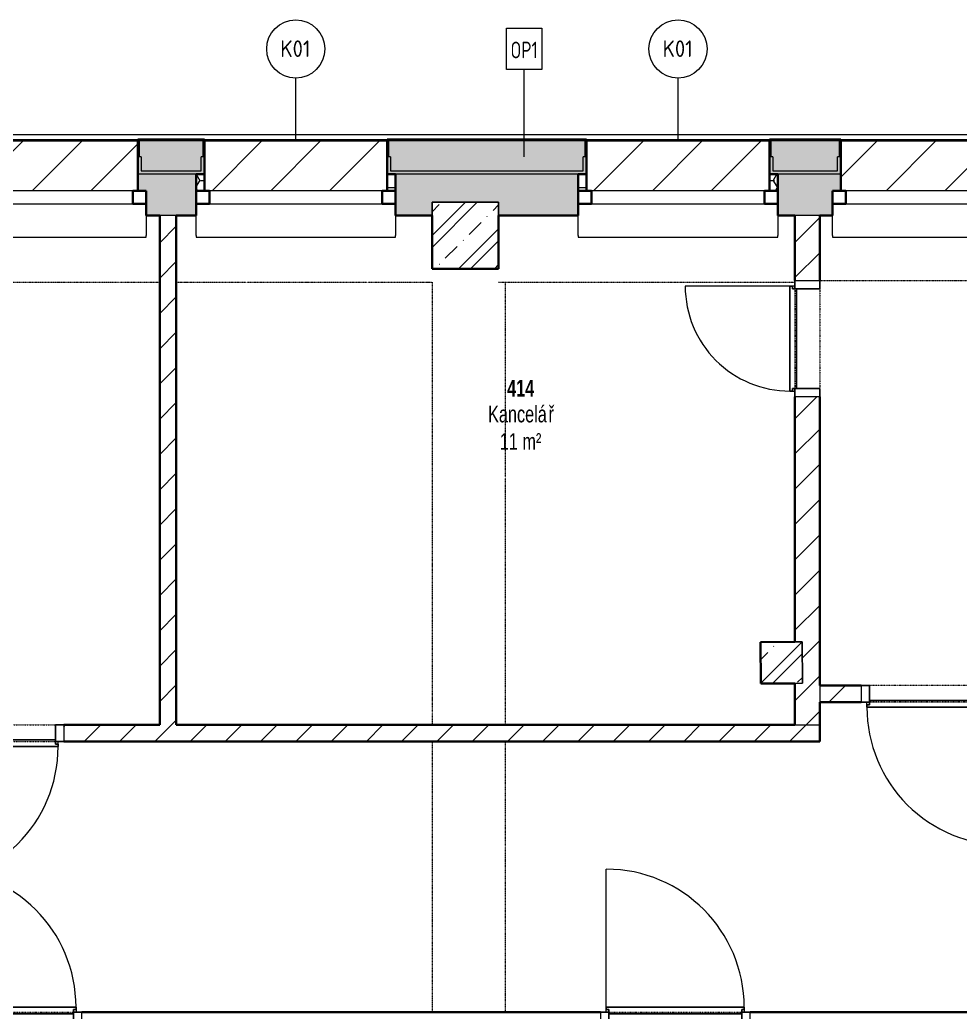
# Model space of a CAD drawing. Header units: millimetres. Extents: x -17526 to 208316, y -45352 to 20466.
# Drawn here: x 154242 to 159899, y -22279 to -16311 of the extents above; entities that cross this region are included whole.
import ezdxf

# ---------------------------------------------------------------- set-up
doc = ezdxf.new("R2010")
doc.units = ezdxf.units.MM
doc.linetypes.add('Dash dot dot', pattern=[5, 2, -1, 0, -1, 0, -1])
doc.linetypes.add('Čerchovaná se dvěma tečkami', pattern=[2.59, 1, -0.53, 0, -0.53, 0, -0.53])
for name, color, linetype, lineweight in [('A-AREA-IDEN', 2, 'Continuous', 9), ('A-DETL', 90, 'Continuous', 9), ('A-DOOR', 31, 'Continuous', 9), ('A-DOOR-FRAM', 31, 'Continuous', 9), ('A-GENM', 13, 'Continuous', 9), ('A-GLAZ', 151, 'Continuous', 9), ('A-WALL', 113, 'Continuous', 9), ('A-WALL-IDEN', 211, 'Continuous', 9), ('A-WALL-PATT', 111, 'Continuous', 9), ('Q-SPCQ', 91, 'Continuous', 9), ('Q-SPCQ-IDEN', 132, 'Continuous', 9), ('S-COLS', 52, 'Continuous', 9)]:
    doc.layers.add(name, color=color, linetype=linetype, lineweight=lineweight)
doc.styles.add('Arial_4', font='arial.ttf', dxfattribs={"width": 0.7, "height": 100})
doc.styles.add('Arial_B', font='arialbd.ttf', dxfattribs={"width": 0.7, "height": 100})
doc.styles.add('ISOCPEUR', font='isocpeur.ttf', dxfattribs={"width": 0.9, "height": 100})
doc.styles.add('ISOCPEUR_2', font='isocpeur.ttf', dxfattribs={"width": 0.75, "height": 100})
pattern_1 = [(45, (73033.68, 0), (-179.6051, 179.6051), []), (45, (73105.52, 0), (-179.6051, 179.6051), []), (45, (73249.2, 0), (-107.7631, 251.4472), [101.6, -50.8, 1.676, -49.124])]
pattern_2 = [(45, (73033.68, 0), (-106.06602, 106.06602), [])]

# ---------------------------------------------------------------- blocks, each defined once
blk = doc.blocks.new('DVERE_1k_oblozka - DD03_01_800x1970_koupelna-1549508-2NP_NÁVRH B')
at = {"layer": 'A-DOOR', "lineweight": 13}
for p, q in [((-415, 72.1), (-415, 932.1)), ((-400, 72.1), (-450, 72.1)), ((-450, 72.1), (-450, -77.9)), ((-400, -77.9), (-400, 72.1)), ((305, 102.1), (-305, 102.1)), ((450, 72.1), (400, 72.1)), ((400, 72.1), (400, -77.9)), ((415, 102.1), (415, 72.1)), ((450, -77.9), (450, 72.1)), ((-450, -77.9), (-400, -77.9)), ((400, -77.9), (450, -77.9))]:
    blk.add_line(p, q, dxfattribs=at)
at = {"layer": 'A-DOOR', "lineweight": 25}
for p, q in [((415, 102.1), (-415, 102.1)), ((-415, 102.1), (-415, 87.1)), ((-415, 87.1), (-400, 87.1)), ((-400, 87.1), (-400, 72.1)), ((-400, 62.1), (400, 62.1)), ((400, 72.1), (400, 87.1)), ((400, 87.1), (415, 87.1)), ((415, 87.1), (415, 102.1))]:
    blk.add_line(p, q, dxfattribs=at)
at = {"layer": 'A-DOOR', "linetype": 'Čerchovaná se dvěma tečkami', "lineweight": 13}
for p, q in [((-400, 72.1), (400, 72.1)), ((-400, -77.9), (400, -77.9))]:
    blk.add_line(p, q, dxfattribs=at)
at = {"layer": 'A-DOOR', "lineweight": 13}
blk.add_arc((-415, 102.1), 830, 360, 90, dxfattribs=at)
at = {"layer": 'A-DOOR-FRAM', "lineweight": 25}
for p, q in [((-400, 72.1), (-450, 72.1)), ((-400, -77.9), (-400, 72.1)), ((400, 72.1), (400, -77.9)), ((400, 72.1), (450, 72.1)), ((-450, -77.9), (-400, -77.9)), ((450, -77.9), (400, -77.9))]:
    blk.add_line(p, q, dxfattribs=at)
blk = doc.blocks.new('DVERE_1k_oblozka - DD03_01_800x1970_koupelna-1549519-2NP_NÁVRH B')
at = {"layer": 'A-DOOR', "lineweight": 13}
for p, q in [((-450, 52.9), (-400, 52.9)), ((-450, -47.1), (-450, 52.9)), ((-400, 52.9), (-400, -47.1)), ((400, 52.9), (450, 52.9)), ((400, -47.1), (400, 52.9)), ((450, 52.9), (450, -47.1)), ((-400, -47.1), (-450, -47.1)), ((-415, -47.1), (-415, -907.1)), ((450, -47.1), (400, -47.1)), ((415, -77.1), (415, -47.1)), ((305, -77.1), (-305, -77.1))]:
    blk.add_line(p, q, dxfattribs=at)
at = {"layer": 'A-DOOR', "linetype": 'Čerchovaná se dvěma tečkami', "lineweight": 13}
for p, q in [((-400, 52.9), (400, 52.9)), ((-400, -47.1), (400, -47.1))]:
    blk.add_line(p, q, dxfattribs=at)
at = {"layer": 'A-DOOR', "lineweight": 25}
for p, q in [((-400, -37.1), (400, -37.1)), ((-400, -62.1), (-400, -47.1)), ((400, -47.1), (400, -62.1)), ((-415, -62.1), (-400, -62.1)), ((-415, -77.1), (-415, -62.1)), ((415, -77.1), (-415, -77.1)), ((400, -62.1), (415, -62.1)), ((415, -62.1), (415, -77.1))]:
    blk.add_line(p, q, dxfattribs=at)
at = {"layer": 'A-DOOR', "lineweight": 13}
blk.add_arc((-415, -77.1), 830, 270, 0, dxfattribs=at)
at = {"layer": 'A-DOOR-FRAM', "lineweight": 25}
for p, q in [((-450, 52.9), (-400, 52.9)), ((-400, 52.9), (-400, -47.1)), ((400, -47.1), (400, 52.9)), ((450, 52.9), (400, 52.9)), ((-400, -47.1), (-450, -47.1)), ((400, -47.1), (450, -47.1))]:
    blk.add_line(p, q, dxfattribs=at)
blk = doc.blocks.new('DVERE_1k_oblozka - DD03_01_800x1970_koupelna-1549521-2NP_NÁVRH B')
at = {"layer": 'A-DOOR', "lineweight": 13}
for p, q in [((-415, 47.1), (-415, 907.1)), ((305, 77.1), (-305, 77.1)), ((415, 77.1), (415, 47.1)), ((-400, 47.1), (-450, 47.1)), ((-450, 47.1), (-450, -52.9)), ((-400, -52.9), (-400, 47.1)), ((450, 47.1), (400, 47.1)), ((400, 47.1), (400, -52.9)), ((450, -52.9), (450, 47.1)), ((-450, -52.9), (-400, -52.9)), ((400, -52.9), (450, -52.9))]:
    blk.add_line(p, q, dxfattribs=at)
at = {"layer": 'A-DOOR', "lineweight": 25}
for p, q in [((415, 77.1), (-415, 77.1)), ((-415, 77.1), (-415, 62.1)), ((-415, 62.1), (-400, 62.1)), ((-400, 62.1), (-400, 47.1)), ((400, 47.1), (400, 62.1)), ((400, 62.1), (415, 62.1)), ((415, 62.1), (415, 77.1)), ((-400, 37.1), (400, 37.1))]:
    blk.add_line(p, q, dxfattribs=at)
at = {"layer": 'A-DOOR', "linetype": 'Čerchovaná se dvěma tečkami', "lineweight": 13}
for p, q in [((-400, 47.1), (400, 47.1)), ((-400, -52.9), (400, -52.9))]:
    blk.add_line(p, q, dxfattribs=at)
at = {"layer": 'A-DOOR', "lineweight": 13}
blk.add_arc((-415, 77.1), 830, 360, 90, dxfattribs=at)
at = {"layer": 'A-DOOR-FRAM', "lineweight": 25}
for p, q in [((-400, 47.1), (-450, 47.1)), ((-400, -52.9), (-400, 47.1)), ((400, 47.1), (400, -52.9)), ((400, 47.1), (450, 47.1)), ((-450, -52.9), (-400, -52.9)), ((450, -52.9), (400, -52.9))]:
    blk.add_line(p, q, dxfattribs=at)
blk = doc.blocks.new('DVERE_1k_oblozka - DD03_01_600x1970_koupelna-1549529-2NP_NÁVRH B')
at = {"layer": 'A-DOOR', "lineweight": 13}
for p, q in [((-350, 77.9), (-300, 77.9)), ((-350, -72.1), (-350, 77.9)), ((-300, 77.9), (-300, -72.1)), ((300, 77.9), (350, 77.9)), ((300, -72.1), (300, 77.9)), ((350, 77.9), (350, -72.1)), ((-300, -72.1), (-350, -72.1)), ((-315, -72.1), (-315, -732.1)), ((205, -102.1), (-205, -102.1)), ((350, -72.1), (300, -72.1)), ((315, -102.1), (315, -72.1))]:
    blk.add_line(p, q, dxfattribs=at)
at = {"layer": 'A-DOOR', "linetype": 'Čerchovaná se dvěma tečkami', "lineweight": 13}
for p, q in [((-300, 77.9), (300, 77.9)), ((-300, -72.1), (300, -72.1))]:
    blk.add_line(p, q, dxfattribs=at)
at = {"layer": 'A-DOOR', "lineweight": 25}
for p, q in [((-315, -87.1), (-300, -87.1)), ((-315, -102.1), (-315, -87.1)), ((315, -102.1), (-315, -102.1)), ((-300, -62.1), (300, -62.1)), ((-300, -87.1), (-300, -72.1)), ((300, -72.1), (300, -87.1)), ((300, -87.1), (315, -87.1)), ((315, -87.1), (315, -102.1))]:
    blk.add_line(p, q, dxfattribs=at)
at = {"layer": 'A-DOOR', "lineweight": 13}
blk.add_arc((-315, -102.1), 630, 270, 0, dxfattribs=at)
at = {"layer": 'A-DOOR-FRAM', "lineweight": 25}
for p, q in [((-350, 77.9), (-300, 77.9)), ((-300, 77.9), (-300, -72.1)), ((300, -72.1), (300, 77.9)), ((350, 77.9), (300, 77.9)), ((-300, -72.1), (-350, -72.1)), ((300, -72.1), (350, -72.1))]:
    blk.add_line(p, q, dxfattribs=at)
blk = doc.blocks.new('OKNO_1k - OKNO_1k_1200x1500-2034293-2NP_NÁVRH B')
at = {"layer": 'A-GLAZ', "lineweight": 13}
h = blk.add_hatch(dxfattribs=at)
h.set_pattern_fill('FP_178', color=256, style=0, pattern_type=2)
h.set_pattern_definition([(0, (-82868.374, 17363.343), (75, 43.3), [50, -100]), (60, (-82818.374, 17363.343), (0.0011, 86.601905), [50, -100]), (300, (-82818.374, 17363.343), (74.9989, -43.301905), [50, -100])])
h.paths.add_polyline_path([(570, 25), (600, 25), (600, 125), (550, 125), (550, 25)])
h.paths.add_polyline_path([(-570, 25), (-550, 25), (-550.5, 125), (-600, 125), (-600, 25)])
at = {"layer": 'A-GLAZ', "lineweight": 35}
for p, q in [((-550, 25), (-550, 125)), ((550, 125), (550, 25)), ((-600, 25), (-550, 25)), ((-520, 25), (-600, 25)), ((-520, -55), (-520, 25)), ((600, 25), (520, 25)), ((520, 25), (520, -55)), ((550, 25), (600, 25)), ((-600, -55), (-520, -55)), ((520, -55), (600, -55))]:
    blk.add_line(p, q, dxfattribs=at)
at = {"layer": 'A-GLAZ', "lineweight": 13}
for p, q in [((520, 25), (-520, 25)), ((-520, -55), (520, -55))]:
    blk.add_line(p, q, dxfattribs=at)
blk = doc.blocks.new('parapet s nosem_vnitní - parapet s nosem_vnitní-V154-2NP_NÁVRH B')
at = {"layer": 'A-GENM', "lineweight": 13}
for p, q in [((-600, -190), (-600, -70)), ((600, -70), (600, -190)), ((-600, -190), (-600, -200)), ((-600, -200), (600, -200)), ((600, -200), (600, -190))]:
    blk.add_line(p, q, dxfattribs=at)
blk = doc.blocks.new('parapet_ext - parapet_ext-V155-2NP_NÁVRH B')
at = {"layer": 'Q-SPCQ', "lineweight": 13}
h = blk.add_hatch(dxfattribs=at)
h.set_pattern_fill('FP_179', color=21, style=0, pattern_type=2)
h.set_pattern_definition([(45, (-82868.37, 17338.34), (-176.7767, 176.7767), [])])
h.paths.add_polyline_path([(-520, 0), (550, 0), (550, 300), (-550, 300), (-550, 0)])
at = {"layer": 'Q-SPCQ', "color": 241, "lineweight": 25}
blk.add_line((-550, 300), (550, 300), dxfattribs=at)
blk = doc.blocks.new('OKNO_1k - OKNO_1k_1200x1500-V156-2NP_NÁVRH B')
at = {"layer": 'A-GLAZ', "lineweight": 13}
h = blk.add_hatch(dxfattribs=at)
h.set_pattern_fill('FP_180', color=256, style=0, pattern_type=2)
h.set_pattern_definition([(0, (-85168.374, 17363.343), (75, 43.3), [50, -100]), (60, (-85118.374, 17363.343), (0.0011, 86.601905), [50, -100]), (300, (-85118.374, 17363.343), (74.9989, -43.301905), [50, -100])])
h.paths.add_polyline_path([(570, 25), (600, 25), (600, 125), (550, 125), (550, 25)])
h.paths.add_polyline_path([(-600, 25), (-550, 25), (-550.5, 125), (-600, 125)])
at = {"layer": 'A-GLAZ', "lineweight": 35}
for p, q in [((-550, 25), (-550, 125)), ((550, 125), (550, 25)), ((-600, 25), (-550, 25)), ((-520, 25), (-600, 25)), ((-520, -55), (-520, 25)), ((600, 25), (520, 25)), ((520, 25), (520, -55)), ((550, 25), (600, 25)), ((-600, -55), (-520, -55)), ((520, -55), (600, -55))]:
    blk.add_line(p, q, dxfattribs=at)
at = {"layer": 'A-GLAZ', "lineweight": 13}
for p, q in [((520, 25), (-520, 25)), ((-520, -55), (520, -55))]:
    blk.add_line(p, q, dxfattribs=at)
blk = doc.blocks.new('parapet_ext - parapet_ext-V157-2NP_NÁVRH B')
at = {"layer": 'Q-SPCQ', "lineweight": 13}
h = blk.add_hatch(dxfattribs=at)
h.set_pattern_fill('FP_181', color=21, style=0, pattern_type=2)
h.set_pattern_definition([(45, (-85168.37, 17338.34), (-176.7767, 176.7767), [])])
h.paths.add_polyline_path([(-520, 0), (550, 0), (550, 300), (-550, 300), (-550, 0)])
at = {"layer": 'Q-SPCQ', "color": 241, "lineweight": 25}
blk.add_line((-550, 300), (550, 300), dxfattribs=at)
blk = doc.blocks.new('OKNO_2k_ - OKNO_2k_2400 x 1500-1963719-2NP_NÁVRH B')
at = {"layer": 'A-GLAZ', "lineweight": 35}
for p, q in [((-1120, 25), (-1150, 25)), ((-1120, -55), (-1120, 25)), ((40, 25), (-40, 25)), ((-40, 25), (-40, -55)), ((40, -55), (40, 25)), ((1150, 25), (1120, 25)), ((1120, 25), (1120, -55)), ((-1200, -55), (-1120, -55)), ((-40, -55), (40, -55)), ((1120, -55), (1200, -55))]:
    blk.add_line(p, q, dxfattribs=at)
at = {"layer": 'A-GLAZ', "lineweight": 13}
for p, q in [((-40, 25), (-1120, 25)), ((1120, 25), (40, 25)), ((-1120, -55), (-40, -55)), ((40, -55), (1120, -55))]:
    blk.add_line(p, q, dxfattribs=at)
blk = doc.blocks.new('parapet s nosem_vnitní - parapet s nosem_vnitní-1280305-2NP_NÁVRH B')
at = {"layer": 'A-GENM', "lineweight": 13}
for p, q in [((-1200, -190), (-1200, -70)), ((1200, -70), (1200, -190)), ((-1200, -190), (-1200, -200)), ((-1200, -200), (1200, -200)), ((1200, -200), (1200, -190))]:
    blk.add_line(p, q, dxfattribs=at)
blk = doc.blocks.new('parapet_ext - parapet_ext-V158-2NP_NÁVRH B')
at = {"layer": 'Q-SPCQ', "lineweight": 13}
h = blk.add_hatch(dxfattribs=at)
h.set_pattern_fill('FP_182', color=21, style=0, pattern_type=2)
h.set_pattern_definition([(45, (-87298.37, 17338.34), (-176.7767, 176.7767), [])])
h.paths.add_polyline_path([(1150, 0), (1150, 300), (-1150, 300), (-1150, 0), (1120, 0)])
at = {"layer": 'Q-SPCQ', "color": 241, "lineweight": 25}
blk.add_line((-1150, 300), (1150, 300), dxfattribs=at)
blk = doc.blocks.new('parapet_ext - parapet_ext-V180-2NP_NÁVRH B')
at = {"layer": 'Q-SPCQ', "lineweight": 13}
h = blk.add_hatch(dxfattribs=at)
h.set_pattern_fill('FP_203', color=21, style=0, pattern_type=2)
h.set_pattern_definition([(45, (-80768.37, 17338.34), (-176.7767, 176.7767), [])])
h.paths.add_polyline_path([(1150, 0), (1150, 300), (-1150, 300), (-1150, 0), (1120, 0)])
at = {"layer": 'Q-SPCQ', "color": 241, "lineweight": 25}
blk.add_line((-1150, 300), (1150, 300), dxfattribs=at)
blk = doc.blocks.new('Popiska speciální vybavení - Popiska okna_Bublina-1426311-2NP_NÁVRH B')
at = {"layer": 'Q-SPCQ-IDEN'}
blk.add_circle((0, 0), 3.5, dxfattribs=at)

msp = doc.modelspace()

# ---------------------------------------------------------------- hatches: boundary and pattern name
at = {"layer": 'A-WALL-PATT', "lineweight": 13}
h = msp.add_hatch(dxfattribs=at)
h.set_pattern_fill('FP_157', color=21, style=0, pattern_type=2)
h.set_pattern_definition([(45, (73033.68, 0), (0.0007, 353.5527), []), (315, (73033.68, 0), (353.5527, -0.0007), []), (270, (73187.36, 9.56), (176.771, -176.771), [19.139, -334.416]), (270, (73233.55, 9.56), (176.771, -176.771), [19.139, -334.416]), (0, (73200.25, 23.1), (176.771, 176.771), [19.139, -334.416]), (0, (73200.25, -23.1), (176.771, 176.771), [19.139, -334.416]), (45, (73187.36, 9.56), (0.0007, 353.5527), [19.139, -230.861]), (45, (73220.03, -23.1), (0.0007, 353.5527), [19.139, -230.861]), (315, (73220.03, 23.1), (353.5534, 0), [19.139, -230.861]), (315, (73187.36, -9.56), (353.5527, -0.0007), [19.139, -230.861])])
h.paths.add_polyline_path([(169423.3, -17218.3), (169443.3, -17218.3), (169443.3, -17038.3), (168475.1, -17038.3), (168475.1, -17134.3), (168487.1, -17134.3), (168487.1, -17218.3), (168660.3, -17218.3)])
h.paths.add_polyline_path([(166147.1, -17218.3), (166147.1, -17134.3), (166159.1, -17134.3), (166159.1, -17038.3), (165775.1, -17038.3), (165775.1, -17134.3), (165787.1, -17134.3), (165787.1, -17218.3), (165901.7, -17218.3)])
h.paths.add_polyline_path([(163143, -17218.3), (163447.1, -17218.3), (163447.1, -17134.3), (163459.1, -17134.3), (163459.1, -17038.3), (161490.1, -17038.3), (161490.1, -17134.3), (161502.1, -17134.3), (161502.1, -17218.3), (161566.7, -17218.3)])
h.paths.add_polyline_path([(159162.1, -17218.3), (159162.1, -17134.3), (159174.1, -17134.3), (159174.1, -17038.3), (158760.1, -17038.3), (158760.1, -17134.3), (158772.1, -17134.3), (158772.1, -17218.3), (158808.1, -17218.3)])
h.paths.add_polyline_path([(156472.1, -17218.3), (157632.1, -17218.3), (157632.1, -17134.3), (157644.1, -17134.3), (157644.1, -17038.3), (156460.1, -17038.3), (156460.1, -17134.3), (156472.1, -17134.3), (156472.1, -17191.5)])
h.paths.add_polyline_path([(155332.1, -17218.3), (155332.1, -17134.3), (155344.1, -17134.3), (155344.1, -17038.3), (154960.1, -17038.3), (154960.1, -17134.3), (154972.1, -17134.3), (154972.1, -17218.3), (155261.2, -17218.3)])
h.paths.add_polyline_path([(151320.3, -17218.3), (152632.1, -17218.3), (152632.1, -17134.3), (152644.1, -17134.3), (152644.1, -17038.3), (151268.1, -17038.3), (151268.1, -17218.3)])
at = {"layer": 'A-WALL-PATT'}
h = msp.add_hatch(color=11, dxfattribs=at)
h.paths.add_polyline_path([(168660.3, -17238.3), (169423.3, -17238.3), (169423.3, -17218.3), (168487.1, -17218.3), (168487.1, -17134.3), (168467.1, -17134.3), (168467.1, -17238.3), (168487.1, -17238.3)])
h.paths.add_polyline_path([(166147.1, -17238.3), (166167.1, -17238.3), (166167.1, -17134.3), (166147.1, -17134.3), (166147.1, -17218.3), (165787.1, -17218.3), (165787.1, -17134.3), (165767.1, -17134.3), (165767.1, -17238.3), (165901.7, -17238.3)])
h.paths.add_polyline_path([(163447.1, -17238.3), (163467.1, -17238.3), (163467.1, -17134.3), (163447.1, -17134.3), (163447.1, -17218.3), (161502.1, -17218.3), (161502.1, -17134.3), (161482.1, -17134.3), (161482.1, -17238.3), (163143, -17238.3)])
h.paths.add_polyline_path([(159182.1, -17238.3), (159182.1, -17134.3), (159162.1, -17134.3), (159162.1, -17218.3), (158772.1, -17218.3), (158772.1, -17134.3), (158752.1, -17134.3), (158752.1, -17238.3), (159179.1, -17238.3)])
h.paths.add_polyline_path([(157644.1, -17238.3), (157652.1, -17238.3), (157652.1, -17134.3), (157632.1, -17134.3), (157632.1, -17218.3), (156472.1, -17218.3), (156472.1, -17134.3), (156452.1, -17134.3), (156452.1, -17238.3), (157632.1, -17238.3)])
h.paths.add_polyline_path([(154952.1, -17238.3), (155352.1, -17238.3), (155352.1, -17134.3), (155332.1, -17134.3), (155332.1, -17218.3), (154972.1, -17218.3), (154972.1, -17134.3), (154952.1, -17134.3), (154952.1, -17218.3)])
h.paths.add_polyline_path([(152632.1, -17238.3), (152652.1, -17238.3), (152652.1, -17134.3), (152632.1, -17134.3), (152632.1, -17218.3), (151268.1, -17218.3), (151268.1, -17238.3), (152108.5, -17238.3)])
at = {"layer": 'A-WALL-PATT', "lineweight": 13}
h = msp.add_hatch(dxfattribs=at)
h.set_pattern_fill('FP_152', color=256, angle=-315, style=0, pattern_type=2)
h.set_pattern_definition([(225, (156889.3, -17238.34), (143.684, -143.684), []), (180, (156660.36, -17305.65), (-143.684, -143.684), [25.4, -261.968]), (225, (156634.96, -17305.65), (143.684, -143.684), [25.4, -177.8]), (270, (156617, -17323.6), (143.684, -143.684), [25.4, -261.968]), (315, (156617, -17349), (143.684, 143.684), [25.4, -177.8]), (180, (156660.36, -17366.97), (-143.684, -143.684), [25.4, -261.968]), (225, (156678.32, -17349), (143.684, -143.684), [25.4, -177.8]), (270, (156678.32, -17323.61), (143.684, -143.684), [25.4, -261.968]), (315, (156660.36, -17305.65), (143.684, 143.684), [25.4, -177.8]), (225, (156593.77, -17390.19), (143.684, -143.684), [50.8, -152.4])])
h.paths.add_polyline_path([(169173.3, -17488.3), (169173.3, -17238.3), (168467.1, -17238.3), (168467.1, -17338.3), (168517.1, -17338.3), (168517.1, -17488.3), (168773.3, -17488.3)])
h.paths.add_polyline_path([(165901.7, -17488.3), (166117.1, -17488.3), (166117.1, -17338.3), (166167.1, -17338.3), (166167.1, -17238.3), (165767.1, -17238.3), (165767.1, -17338.3), (165817.1, -17338.3), (165817.1, -17488.3)])
h.paths.add_polyline_path([(163159.4, -17488.3), (163417.1, -17488.3), (163417.1, -17338.3), (163467.1, -17338.3), (163467.1, -17238.3), (161482.1, -17238.3), (161482.1, -17338.3), (161532.1, -17338.3), (161532.1, -17488.3), (163143, -17488.3)])
h.paths.add_polyline_path([(158802.1, -17488.3), (159132.1, -17488.3), (159132.1, -17338.3), (159182.1, -17338.3), (159182.1, -17238.3), (158802.1, -17238.3), (158802.1, -17338.3)])
h.paths.add_polyline_path([(157602.1, -17488.3), (157602.1, -17238.3), (156502.1, -17238.3), (156502.1, -17488.3), (156722.8, -17488.3), (156722.8, -17408.3), (157122.8, -17408.3), (157122.8, -17488.3)])
h.paths.add_polyline_path([(155261.2, -17488.3), (155302.1, -17488.3), (155302.1, -17238.3), (154952.1, -17238.3), (154952.1, -17338.3), (155002.1, -17338.3), (155002.1, -17488.3), (155183.5, -17488.3)])
h.paths.add_polyline_path([(152602.1, -17488.3), (152602.1, -17338.3), (152652.1, -17338.3), (152652.1, -17238.3), (150567, -17238.3), (150567, -17488.3), (152108.5, -17488.3)])
h.paths.add_polyline_path([(149667, -17488.3), (149667, -17238.3), (148467, -17238.3), (148467, -17488.3), (149175.6, -17488.3)])
h.paths.add_polyline_path([(147567, -17488.3), (147567, -17238.3), (146367, -17238.3), (146367, -17488.3), (147379.4, -17488.3)])
h.paths.add_polyline_path([(145467, -17488.3), (145467, -17238.3), (144749, -17238.3), (144749, -17488.3), (145149, -17488.3)])
h = msp.add_hatch(dxfattribs=at)
h.set_pattern_fill('FP_124', color=256, style=0, pattern_type=2)
h.set_pattern_definition(pattern_2)
h.paths.add_polyline_path([(155183.5, -20551.6), (155183.5, -17488.3), (155083.5, -17488.3), (155083.5, -20551.6)])
h = msp.add_hatch(dxfattribs=at)
h.set_pattern_fill('FP_124', color=256, style=0, pattern_type=2)
h.set_pattern_definition(pattern_2)
h.paths.add_polyline_path([(159055, -20551.6), (159055, -18578.3), (158905, -18578.3), (158905, -20051.5), (158948.5, -20051.2), (158950.6, -20301.2), (158905, -20301.6), (158905, -20551.6)])
h.paths.add_polyline_path([(159055, -17878.3), (159055, -17488.3), (158905, -17488.3), (158905, -17878.3)])
h = msp.add_hatch(dxfattribs=at)
h.set_pattern_fill('FP_124', color=256, style=0, pattern_type=2)
h.set_pattern_definition(pattern_2)
h.paths.add_polyline_path([(169173.3, -20415.3), (169173.3, -20315.3), (164068.1, -20315.3), (164068.1, -20415.3), (166295.8, -20415.3)])
h.paths.add_polyline_path([(163168.1, -20415.3), (163168.1, -20315.3), (160203.5, -20315.3), (160203.5, -20415.3), (163143, -20415.3)])
h.paths.add_polyline_path([(159303.5, -20415.3), (159303.5, -20315.3), (159055, -20315.3), (159055, -20415.3)])
h = msp.add_hatch(dxfattribs=at)
h.set_pattern_fill('FP_124', color=256, style=0, pattern_type=2)
h.set_pattern_definition(pattern_2)
h.paths.add_polyline_path([(158414, -20651.6), (159055, -20651.6), (159055, -20551.6), (154507, -20551.6), (154507, -20651.6), (156837.6, -20651.6)])
h.paths.add_polyline_path([(153607, -20651.6), (153607, -20551.6), (151187, -20551.6), (151187, -20651.6)])
at = {"layer": 'S-COLS', "lineweight": 13}
h = msp.add_hatch(dxfattribs=at)
h.set_pattern_fill('FP_117', color=256, style=0, pattern_type=2)
h.set_pattern_definition(pattern_1)
h.paths.add_polyline_path([(156722.8, -17808.3), (157122.8, -17808.3), (157122.8, -17408.3), (156722.8, -17408.3), (156722.8, -17488.3)])
h = msp.add_hatch(dxfattribs=at)
h.set_pattern_fill('FP_117', color=256, style=0, pattern_type=2)
h.set_pattern_definition(pattern_1)
h.paths.add_polyline_path([(158700.7, -20303.3), (158950.6, -20301.2), (158948.5, -20051.2), (158698.5, -20053.3), (158700.6, -20301.6)])

# ---------------------------------------------------------------- linework, layer by layer
at = {"layer": 'A-DETL', "linetype": 'Dash dot dot', "lineweight": 13}
for p, q in [((151287, -17888.3), (155083.5, -17888.3)), ((155183.5, -17888.3), (156722.8, -17888.3)), ((156722.8, -17888.3), (156722.8, -20551.6)), ((157122.8, -17888.3), (158902.8, -17888.3)), ((157163.6, -20551.6), (157163.6, -17888.3)), ((159055, -17878.3), (162659.4, -17878.3)), ((156722.8, -20651.6), (156722.8, -22279.3)), ((157163.6, -22284.3), (157163.6, -20651.6))]:
    msp.add_line(p, q, dxfattribs=at)
at = {"layer": 'A-WALL', "color": 21, "lineweight": 13}
for p, q in [((151587.5, -17000.3), (160992.2, -17000.3)), ((152652.1, -17030.3), (154952.1, -17030.3)), ((155352.1, -17030.3), (156452.1, -17030.3)), ((157652.1, -17030.3), (158752.1, -17030.3)), ((159182.1, -17030.3), (161482.1, -17030.3))]:
    msp.add_line(p, q, dxfattribs=at)
at = {"layer": 'A-WALL', "color": 20, "lineweight": 35}
for p, q in [((155352.1, -17030.3), (154952.1, -17030.3)), ((154952.1, -17030.3), (154952.1, -17338.3)), ((155352.1, -17238.3), (155352.1, -17030.3)), ((157652.1, -17030.3), (156452.1, -17030.3)), ((156452.1, -17030.3), (156452.1, -17238.3)), ((157652.1, -17238.3), (157652.1, -17030.3)), ((159182.1, -17030.3), (158752.1, -17030.3)), ((158752.1, -17030.3), (158752.1, -17238.3)), ((159182.1, -17338.3), (159182.1, -17030.3)), ((155302.1, -17238.3), (155352.1, -17238.3)), ((156452.1, -17238.3), (156502.1, -17238.3)), ((157602.1, -17238.3), (157652.1, -17238.3)), ((158752.1, -17238.3), (158802.1, -17238.3))]:
    msp.add_line(p, q, dxfattribs=at)
at = {"layer": 'A-WALL', "color": 10, "lineweight": 13}
for p, q in [((154955.1, -17033.3), (154955.1, -17134.3)), ((155349.1, -17033.3), (154955.1, -17033.3)), ((154960.1, -17038.3), (154960.1, -17134.3)), ((155344.1, -17038.3), (154960.1, -17038.3)), ((155344.1, -17134.3), (155344.1, -17038.3)), ((155349.1, -17134.3), (155349.1, -17033.3)), ((156455.1, -17033.3), (156455.1, -17134.3)), ((157649.1, -17033.3), (156455.1, -17033.3)), ((156460.1, -17038.3), (156460.1, -17134.3)), ((157644.1, -17038.3), (156460.1, -17038.3)), ((157644.1, -17134.3), (157644.1, -17038.3)), ((157649.1, -17134.3), (157649.1, -17033.3)), ((158755.1, -17033.3), (158755.1, -17134.3)), ((159179.1, -17033.3), (158755.1, -17033.3)), ((158760.1, -17038.3), (158760.1, -17134.3)), ((159174.1, -17038.3), (158760.1, -17038.3)), ((159174.1, -17134.3), (159174.1, -17038.3)), ((159179.1, -17134.3), (159179.1, -17033.3)), ((154972.1, -17134.3), (154952.1, -17134.3)), ((154972.1, -17134.3), (154972.1, -17218.3)), ((155332.1, -17218.3), (155332.1, -17134.3)), ((155352.1, -17134.3), (155332.1, -17134.3)), ((156472.1, -17134.3), (156452.1, -17134.3)), ((156472.1, -17134.3), (156472.1, -17218.3)), ((157632.1, -17218.3), (157632.1, -17134.3)), ((157652.1, -17134.3), (157632.1, -17134.3)), ((158772.1, -17134.3), (158752.1, -17134.3)), ((158772.1, -17134.3), (158772.1, -17218.3)), ((159162.1, -17218.3), (159162.1, -17134.3)), ((159182.1, -17134.3), (159162.1, -17134.3)), ((154972.1, -17218.3), (155332.1, -17218.3)), ((156472.1, -17218.3), (157632.1, -17218.3)), ((158772.1, -17218.3), (159162.1, -17218.3))]:
    msp.add_line(p, q, dxfattribs=at)
at = {"layer": 'A-WALL', "lineweight": 13}
for p, q in [((155302.1, -17238.3), (154952.1, -17238.3)), ((157602.1, -17238.3), (156502.1, -17238.3)), ((159182.1, -17238.3), (158802.1, -17238.3)), ((156722.8, -17488.3), (156722.8, -17408.3)), ((156722.8, -17408.3), (157122.8, -17408.3)), ((157122.8, -17408.3), (157122.8, -17488.3)), ((155183.5, -17488.3), (155083.5, -17488.3)), ((159055, -17488.3), (158905, -17488.3)), ((158905, -20051.5), (158948.5, -20051.2)), ((158948.5, -20051.2), (158950.6, -20301.2)), ((158950.6, -20301.2), (158905, -20301.6)), ((159055, -20315.3), (159055, -20415.3)), ((158905, -20551.6), (159055, -20551.6))]:
    msp.add_line(p, q, dxfattribs=at)
at = {"layer": 'A-WALL', "lineweight": 35}
for p, q in [((155302.1, -17488.3), (155302.1, -17238.3)), ((156502.1, -17238.3), (156502.1, -17488.3)), ((157602.1, -17488.3), (157602.1, -17238.3)), ((158802.1, -17238.3), (158802.1, -17488.3)), ((154952.1, -17338.3), (155002.1, -17338.3)), ((155002.1, -17338.3), (155002.1, -17488.3)), ((159132.1, -17488.3), (159132.1, -17338.3)), ((159132.1, -17338.3), (159182.1, -17338.3)), ((155002.1, -17488.3), (155083.5, -17488.3)), ((155083.5, -17488.3), (155083.5, -20551.6)), ((155183.5, -20551.6), (155183.5, -17488.3)), ((155183.5, -17488.3), (155302.1, -17488.3)), ((156502.1, -17488.3), (156722.8, -17488.3)), ((157122.8, -17488.3), (157602.1, -17488.3)), ((158802.1, -17488.3), (158905, -17488.3)), ((158905, -17488.3), (158905, -17878.3)), ((159055, -17488.3), (159132.1, -17488.3)), ((159055, -17878.3), (159055, -17488.3)), ((158905, -18578.3), (158905, -20051.5)), ((159055, -20315.3), (159055, -18578.3)), ((158905, -20301.6), (158905, -20551.6)), ((159303.5, -20315.3), (159055, -20315.3)), ((159055, -20651.6), (159055, -20415.3)), ((159055, -20415.3), (159303.5, -20415.3)), ((155083.5, -20551.6), (154507, -20551.6)), ((158905, -20551.6), (155183.5, -20551.6)), ((154507, -20651.6), (159055, -20651.6)), ((157735.1, -22279.3), (154615.1, -22279.3)), ((161033.3, -22279.3), (158635.1, -22279.3))]:
    msp.add_line(p, q, dxfattribs=at)
at = {"layer": 'A-WALL-IDEN'}
msp.add_line((157276.1, -17134.3), (157276.1, -16609.9), dxfattribs=at)
at = {"layer": 'A-WALL-IDEN', "flags": 128}
msp.add_lwpolyline([(157169.1, -16361.4), (157383, -16361.4), (157383, -16609.9), (157169.1, -16609.9)], close=True, dxfattribs=at)
at = {"layer": 'Q-SPCQ-IDEN'}
for p, q in [((155902.1, -17038.3), (155902.1, -16660.7)), ((158202.1, -17038.3), (158202.1, -16660.7))]:
    msp.add_line(p, q, dxfattribs=at)
at = {"layer": 'S-COLS', "lineweight": 13}
for p, q in [((157122.8, -17408.3), (156722.8, -17408.3)), ((156722.8, -17408.3), (156722.8, -17488.3)), ((157122.8, -17488.3), (157122.8, -17408.3)), ((158948.5, -20051.2), (158905, -20051.5)), ((158950.6, -20301.2), (158948.5, -20051.2)), ((158905, -20301.6), (158950.6, -20301.2))]:
    msp.add_line(p, q, dxfattribs=at)
at = {"layer": 'S-COLS', "lineweight": 35}
for p, q in [((156722.8, -17488.3), (156722.8, -17808.3)), ((157122.8, -17808.3), (157122.8, -17488.3)), ((156722.8, -17808.3), (157122.8, -17808.3)), ((158905, -20051.5), (158698.5, -20053.3)), ((158698.5, -20053.3), (158700.7, -20303.3)), ((158700.7, -20303.3), (158905, -20301.6))]:
    msp.add_line(p, q, dxfattribs=at)

# ---------------------------------------------------------------- block references
at = {"layer": 'A-DOOR', "lineweight": 13}
for name, p, rotation in [('DVERE_1k_oblozka - DD03_01_600x1970_koupelna-1549529-2NP_NÁVRH B', (158977.2, -18228.3), 269.9999999999999), ('DVERE_1k_oblozka - DD03_01_800x1970_koupelna-1549521-2NP_NÁVRH B', (159753.5, -20368.1), 180)]:
    msp.add_blockref(name, p, dxfattribs=dict(at, rotation=rotation))
for name, p in [('DVERE_1k_oblozka - DD03_01_800x1970_koupelna-1549519-2NP_NÁVRH B', (154057, -20604.4)), ('DVERE_1k_oblozka - DD03_01_800x1970_koupelna-1549508-2NP_NÁVRH B', (154165.1, -22351.4)), ('DVERE_1k_oblozka - DD03_01_800x1970_koupelna-1549508-2NP_NÁVRH B', (158185.1, -22351.4))]:
    msp.add_blockref(name, p, dxfattribs=at)
at = {"layer": 'A-GENM', "lineweight": 13}
for name, p in [('parapet s nosem_vnitní - parapet s nosem_vnitní-1280305-2NP_NÁVRH B', (153802.1, -17418.3)), ('parapet s nosem_vnitní - parapet s nosem_vnitní-V154-2NP_NÁVRH B', (155902.1, -17418.3)), ('parapet s nosem_vnitní - parapet s nosem_vnitní-V154-2NP_NÁVRH B', (158202.1, -17418.3)), ('parapet s nosem_vnitní - parapet s nosem_vnitní-1280305-2NP_NÁVRH B', (160332.1, -17418.3))]:
    msp.add_blockref(name, p, dxfattribs=at)
at = {"layer": 'A-GLAZ', "lineweight": 13}
for name, p in [('OKNO_1k - OKNO_1k_1200x1500-2034293-2NP_NÁVRH B', (155902.1, -17363.3)), ('OKNO_1k - OKNO_1k_1200x1500-V156-2NP_NÁVRH B', (158202.1, -17363.3)), ('OKNO_2k_ - OKNO_2k_2400 x 1500-1963719-2NP_NÁVRH B', (153802.1, -17363.3)), ('OKNO_2k_ - OKNO_2k_2400 x 1500-1963719-2NP_NÁVRH B', (160332.1, -17363.3))]:
    msp.add_blockref(name, p, dxfattribs=at)
at = {"layer": 'Q-SPCQ', "color": 241, "lineweight": 25}
for name, p in [('parapet_ext - parapet_ext-V180-2NP_NÁVRH B', (153802.1, -17338.3)), ('parapet_ext - parapet_ext-V155-2NP_NÁVRH B', (155902.1, -17338.3)), ('parapet_ext - parapet_ext-V157-2NP_NÁVRH B', (158202.1, -17338.3)), ('parapet_ext - parapet_ext-V158-2NP_NÁVRH B', (160332.1, -17338.3))]:
    msp.add_blockref(name, p, dxfattribs=at)
at = {"layer": 'Q-SPCQ-IDEN', "xscale": 49.99999999999998, "yscale": 49.99999999999998, "zscale": 49.99999999999998}
for p in [(155902.1, -16485.7), (158202.1, -16485.7)]:
    msp.add_blockref('Popiska speciální vybavení - Popiska okna_Bublina-1426311-2NP_NÁVRH B', p, dxfattribs=at)

# ---------------------------------------------------------------- texts
at = {"layer": 'A-AREA-IDEN', "lineweight": 18, "char_height": 100, "attachment_point": 1}
for s, insert, width, style in [('414', (157173.7, -18476.5), 202.025, 'Arial_B'), ('Kancelá', (157059.1, -18631.8), 440.527, 'Arial_4'), ('\\fArial|b0|i0|c238|p34|;\\W.7;ř', (157422.5, -18631.8), 39.283, 'Arial_4'), ('11 m²', (157129.8, -18796.8), 308.65, 'Arial_4')]:
    msp.add_mtext(s, dxfattribs=dict(at, insert=insert, width=width, style=style))
at = {"layer": 'A-WALL-IDEN', "insert": (157194.1, -16441.9), "char_height": 100, "width": 195.411, "attachment_point": 1, "style": 'ISOCPEUR_2'}
msp.add_mtext('OP1', dxfattribs=at)
at = {"layer": 'Q-SPCQ-IDEN', "char_height": 100, "width": 223.671, "attachment_point": 1, "style": 'ISOCPEUR'}
for insert in [(155809, -16434.1), (158109, -16434.1)]:
    msp.add_mtext('K01', dxfattribs=dict(at, insert=insert))

doc.saveas('drawing.dxf')
